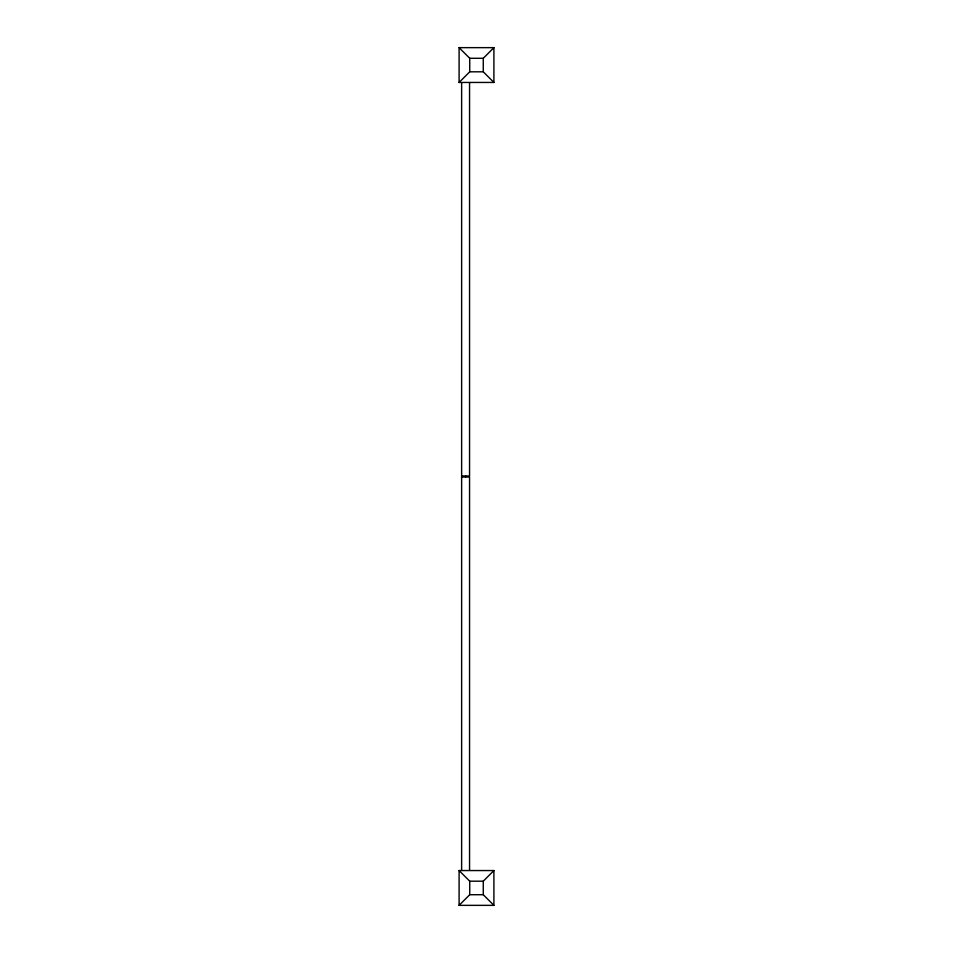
<?xml version="1.0" encoding="UTF-8"?>
<svg xmlns="http://www.w3.org/2000/svg" width="953" height="953" viewBox="0 0 953 953"><rect width="100%" height="100%" fill="white"/><g stroke="black" fill="none" stroke-linecap="round" stroke-linejoin="round"><path stroke-width="1.43" d="M459.096 82.446L469.734 71.809L469.734 58.288L459.096 47.65L459.096 82.446L493.904 82.446L493.904 47.65L459.096 47.65M469.734 58.288L483.266 58.288L493.904 47.65M459.096 905.35L469.734 894.712L483.266 894.712L493.904 905.35L493.904 870.554L459.096 870.554L459.096 905.35L493.904 905.35M483.266 894.712L483.266 881.191L493.904 870.554M469.734 71.809L483.266 71.809L493.904 82.446M461.633 476L469.555 476L469.555 82.899M461.633 477L469.555 477L469.555 870.101M459.096 870.554L469.734 881.191L483.266 881.191M483.266 58.288L483.266 71.809M469.734 881.191L469.734 894.712M465.588 476L465.588 477M461.633 82.899L461.633 870.101"/></g></svg>
